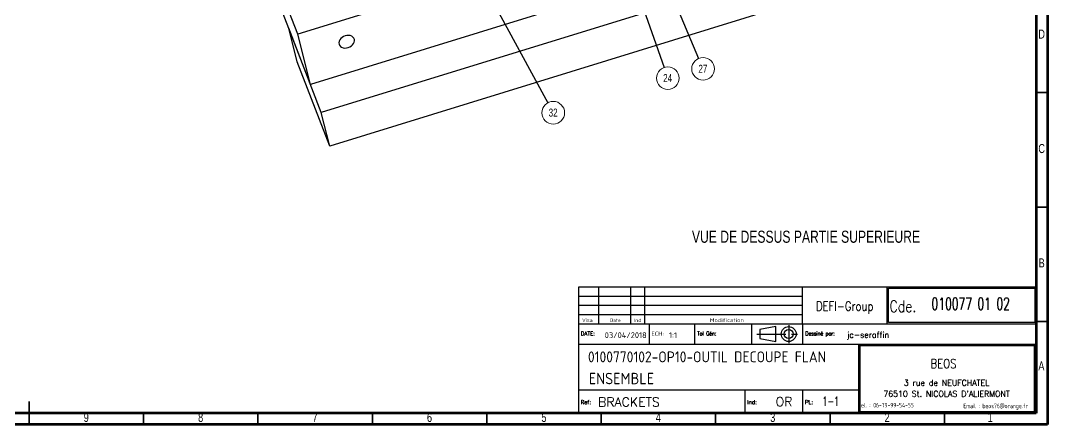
# Model space of a CAD drawing. Header units: millimetres. Extents: x 4 to 895, y 5 to 1495.
# Drawn here: x 446.2 to 895, y 5 to 181.5 of the extents above; entities that cross this region are included whole.
import ezdxf

# ---------------------------------------------------------------- set-up
doc = ezdxf.new("R2010")
doc.units = ezdxf.units.MM
doc.linetypes.add('CENTERX2', pattern=[20.32, 12.7, -2.54, 2.54, -2.54])
doc.layers.add('DIMENSIONS', color=176, linetype='Continuous')
doc.styles.add('SLDTEXTSTYLE0', font='TXT', dxfattribs={"width": 0.75})
doc.styles.add('SLDTEXTSTYLE1', font='ISOCP')
doc.styles.add('SLDTEXTSTYLE10', font='ISOCP', dxfattribs={"width": 1.147311})
doc.styles.add('SLDTEXTSTYLE11', font='ISOCP', dxfattribs={"width": 1.385904})
doc.styles.add('SLDTEXTSTYLE12', font='ISOCP', dxfattribs={"width": 1.246461})
doc.styles.add('SLDTEXTSTYLE13', font='ROMAND')
doc.styles.add('SLDTEXTSTYLE2', font='ROMANT', dxfattribs={"width": 0.8})
doc.styles.add('SLDTEXTSTYLE3', font='ISOCP', dxfattribs={"width": 0.8})
doc.styles.add('SLDTEXTSTYLE4', font='ROMANS', dxfattribs={"width": 0.8})
doc.styles.add('SLDTEXTSTYLE5', font='ROMANT')
doc.styles.add('SLDTEXTSTYLE6', font='ROMANS')
doc.styles.add('SLDTEXTSTYLE7', font='ROMANT', dxfattribs={"width": 0.65})
doc.styles.add('SLDTEXTSTYLE8', font='ISOCP', dxfattribs={"width": 1.446157})
doc.styles.add('SLDTEXTSTYLE9', font='ISOCP', dxfattribs={"width": 1.294402})
doc.dimstyles.new('SLDDIMSTYLE1', dxfattribs={"dimtxt": 0.18, "dimasz": 1.016, "dimexe": 0, "dimexo": 0.0625, "dimgap": 0, "dimtad": 0, "dimtih": 1, "dimtoh": 1, "dimdec": 0, "dimrnd": 1e-09, "dimzin": 0, "dimdsep": 46, "dimtxsty": 'Standard', "dimblk1": 'DOT', "dimblk2": 'DOT', "dimsah": 1, "dimcen": 0.09, "dimadec": 0, "dimazin": 0, "dimtfac": 1.016, "dimtdec": 0, "dimtofl": 0, "dimtmove": 0, "dimatfit": 3, "dimldrblk": 'DOT', "dimfxl": 1, "dimfrac": 2, "dimtolj": 1, "dimtzin": 0, "dimarcsym": 0})

# ---------------------------------------------------------------- blocks, each defined once
blk = doc.blocks.new('SW_NOTE_26')
at = {"color": 0, "linetype": 'Continuous', "lineweight": 0}
blk.add_circle((1.63, -4.66), 4.94, dxfattribs=at)
at = {"color": 0, "linetype": 'Continuous', "lineweight": 0, "insert": (1.56, -2.85), "char_height": 3.5, "attachment_point": 2, "style": 'SLDTEXTSTYLE0'}
blk.add_mtext('24', dxfattribs=at)
blk = doc.blocks.new('_Dot')
at = {"color": 0, "linetype": 'ByBlock', "lineweight": -2}
blk.add_line((-0.5, 0), (-1, 0), dxfattribs=at)
at = {"color": 0, "linetype": 'ByBlock', "const_width": 0.5}
blk.add_lwpolyline([(-0.25, 0, 1), (0.25, 0, 1)], format="xyb", close=True, dxfattribs=at)
blk = doc.blocks.new('SW_NOTE_29')
at = {"color": 0, "linetype": 'Continuous', "lineweight": 0}
blk.add_circle((1.92, -4.55), 4.94, dxfattribs=at)
at = {"color": 0, "linetype": 'Continuous', "lineweight": 0, "insert": (1.85, -2.74), "char_height": 3.5, "attachment_point": 2, "style": 'SLDTEXTSTYLE0'}
blk.add_mtext('27', dxfattribs=at)
blk = doc.blocks.new('SW_NOTE_34')
at = {"color": 0, "linetype": 'Continuous', "lineweight": 0}
blk.add_circle((2.36, -4.34), 4.94, dxfattribs=at)
at = {"color": 0, "linetype": 'Continuous', "lineweight": 0, "insert": (2.29, -2.53), "char_height": 3.5, "attachment_point": 2, "style": 'SLDTEXTSTYLE0'}
blk.add_mtext('32', dxfattribs=at)

msp = doc.modelspace()

# ---------------------------------------------------------------- linework, layer by layer
at = {"color": 7, "linetype": 'Continuous', "lineweight": 70}
for p, q in [((895, 1495), (895, 5)), ((890, 1490), (890, 10)), ((890, 10), (10, 10)), ((895, 5), (5, 5))]:
    msp.add_line(p, q, dxfattribs=at)
at = {"color": 7, "linetype": 'Continuous', "lineweight": 25}
for p, q in [((572.939, 153.534), (533.443, 255.917)), ((567.391, 175.511), (536.061, 256.725)), ((834.457, 257.939), (567.391, 175.511)), ((840.004, 235.962), (572.939, 153.534)), ((844.74, 223.687), (577.675, 141.259)), ((848.438, 209.036), (581.373, 126.608)), ((567.167, 163.433), (563.468, 178.084)), ((577.675, 141.259), (563.468, 178.084)), ((572.939, 153.534), (567.391, 175.511)), ((581.373, 126.608), (567.167, 163.433)), ((581.373, 126.608), (577.675, 141.259))]:
    msp.add_line(p, q, dxfattribs=at)
at = {"color": 7, "linetype": 'Continuous', "lineweight": 35}
for p, q in [((890, 150), (895, 150)), ((890, 100), (895, 100)), ((890, 50), (895, 50)), ((450, 4.999), (450, 15.001)), ((450, 10), (450, 5)), ((500, 10), (500, 5)), ((550, 10), (550, 5)), ((600, 10), (600, 5)), ((650, 10), (650, 5)), ((700, 10), (700, 5)), ((750, 10), (750, 5)), ((800, 10), (800, 5)), ((850, 10), (850, 5))]:
    msp.add_line(p, q, dxfattribs=at)
at = {"color": 7, "linetype": 'Continuous', "lineweight": 25, "flags": 128}
msp.add_lwpolyline([(589.426, 169.678), (590.153, 169.971), (590.811, 170.378), (591.366, 170.879), (591.793, 171.448), (592.068, 172.057), (592.178, 172.675), (592.117, 173.272), (591.89, 173.817), (591.506, 174.282), (590.985, 174.646), (590.354, 174.888), (589.644, 174.999), (588.891, 174.97), (588.132, 174.805), (587.405, 174.512), (586.747, 174.104), (586.192, 173.604), (585.765, 173.035), (585.49, 172.426), (585.38, 171.807), (585.441, 171.211), (585.668, 170.666), (586.052, 170.201), (586.573, 169.837), (587.204, 169.594), (587.914, 169.484), (588.667, 169.513), (589.426, 169.678)], dxfattribs=at)
at = {"layer": 'DIMENSIONS', "color": 3}
for p, q in [((788, 65), (690, 65)), ((699, 49), (699, 65)), ((713, 49), (713, 65)), ((719, 49), (719, 65)), ((690, 61), (788, 61)), ((788, 57), (690, 57)), ((690, 53), (788, 53))]:
    msp.add_line(p, q, dxfattribs=at)
at = {"layer": 'DIMENSIONS', "color": 6}
for p, q in [((690, 65), (690, 10)), ((890, 10), (890, 65)), ((890, 40), (812.384, 40)), ((812.384, 40), (812.384, 10)), ((889.8, 39.8), (812.584, 39.8)), ((812.584, 39.8), (812.584, 10.2)), ((889.6, 39.6), (812.784, 39.6)), ((812.784, 39.6), (812.784, 10.4)), ((889.4, 39.4), (812.984, 39.4)), ((812.984, 39.4), (812.984, 10.6)), ((889.4, 10.6), (889.4, 39.4)), ((889.6, 10.4), (889.6, 39.6)), ((889.8, 10.2), (889.8, 39.8)), ((690, 10), (890, 10)), ((812.584, 10.2), (889.8, 10.2)), ((812.784, 10.4), (889.6, 10.4)), ((812.984, 10.6), (889.4, 10.6))]:
    msp.add_line(p, q, dxfattribs=at)
at = {"layer": 'DIMENSIONS', "color": 1}
for p, q in [((890, 65), (788, 65)), ((788, 49), (788, 65)), ((825, 49), (825, 65)), ((825.5, 49.5), (825.5, 64.5)), ((825.5, 64.5), (889.5, 64.5)), ((889.5, 64.5), (889.5, 49.5)), ((889.5, 49.5), (825.5, 49.5)), ((690, 49), (890, 49)), ((721, 49), (721, 40)), ((740.731, 49), (740.731, 40)), ((765.62, 49), (765.62, 40)), ((788, 49), (788, 40)), ((812.384, 40), (690, 40)), ((812.384, 20), (690, 20)), ((762.792, 20), (762.792, 10)), ((788, 20), (788, 10))]:
    msp.add_line(p, q, dxfattribs=at)
at = {"layer": 'DIMENSIONS'}
for p, q in [((825.5, 49.5), (825.5, 64.5)), ((825.5, 64.5), (889.5, 64.5)), ((889.5, 64.5), (889.5, 49.5)), ((889.5, 49.5), (825.5, 49.5))]:
    msp.add_line(p, q, dxfattribs=at)
at = {"layer": 'DIMENSIONS', "color": 7}
for p, q in [((776.244, 47.75), (769.244, 46.5)), ((769.244, 46.5), (769.244, 42.5)), ((776.244, 41.25), (776.244, 47.75)), ((769.244, 42.5), (776.244, 41.25))]:
    msp.add_line(p, q, dxfattribs=at)
at = {"layer": 'DIMENSIONS', "color": 3, "linetype": 'CENTERX2'}
for p, q in [((781.934, 48.348), (781.934, 40.513)), ((767.946, 44.5), (786.201, 44.5))]:
    msp.add_line(p, q, dxfattribs=at)
at = {"layer": 'DIMENSIONS', "color": 7}
for radius in [3.25, 2]:
    msp.add_circle((781.934, 44.5), radius, dxfattribs=at)

# ---------------------------------------------------------------- block references
at = {"color": 7, "linetype": 'Continuous', "lineweight": 0}
for name, p in [('SW_NOTE_29', (742.578, 164.911)), ('SW_NOTE_26', (727.468, 160.949)), ('SW_NOTE_34', (676.691, 145.545))]:
    msp.add_blockref(name, p, dxfattribs=at)

# ---------------------------------------------------------------- texts
at = {"color": 7, "linetype": 'Continuous', "lineweight": 0, "style": 'SLDTEXTSTYLE0'}
for s, insert, char_height, attachment_point in [('D', (892.453, 177.56), 3.969, 2), ('C', (892.459, 127.56), 3.969, 2), ('VUE DE DESSUS PARTIE SUPERIEURE', (739.641, 89.675), 5.29167, 1), ('B', (892.471, 77.56), 3.969, 2), ('A', (892.34, 32.56), 3.969, 2), ('9', (474.96, 10.06), 3.969, 2), ('8', (524.96, 10.06), 3.969, 2), ('7', (574.96, 10.06), 3.969, 2), ('6', (624.96, 10.06), 3.969, 2), ('5', (674.96, 10.06), 3.969, 2), ('4', (724.96, 10.06), 3.969, 2), ('3', (774.96, 10.06), 3.969, 2), ('2', (824.96, 10.06), 3.969, 2), ('1', (869.96, 10.06), 3.969, 2)]:
    msp.add_mtext(s, dxfattribs=dict(at, insert=insert, char_height=char_height, attachment_point=attachment_point))
at = {"layer": 'DIMENSIONS'}
for s, insert, char_height, attachment_point, style in [('DEFI-Group', (806.42, 58.701), 4, 2, 'SLDTEXTSTYLE2'), ('Cde.', (826, 59.126), 5, 1, 'SLDTEXTSTYLE2'), ('010077 01 02', (844.36, 60.391), 5.29167, 1, 'SLDTEXTSTYLE7'), ('Visa', (691.655, 51.348), 1.5671, 1, 'SLDTEXTSTYLE12'), ('Date', (703.824, 51.283), 1.4924, 1, 'SLDTEXTSTYLE10'), ('Ind', (714.254, 51.283), 1.4924, 1, 'SLDTEXTSTYLE11'), ('Modification', (747.489, 51.348), 1.56705, 1, 'SLDTEXTSTYLE8'), ('DATE:', (691.034, 45.598), 1.7277, 1, 'SLDTEXTSTYLE6'), ('03/04/2018', (701.533, 45.253), 2.5, 1, 'SLDTEXTSTYLE1'), ('ECH:', (721.911, 45.56), 1.8141, 1, 'SLDTEXTSTYLE9'), ('1:1', (729.62, 45.24), 2.5, 1, 'SLDTEXTSTYLE1'), ('Tol Gén:', (741.952, 45.598), 1.7277, 1, 'SLDTEXTSTYLE4'), ('Dessiné par:', (789.221, 45.598), 1.72768, 1, 'SLDTEXTSTYLE4'), ('jc-seraffin', (807.355, 45.42), 2.5, 1, 'SLDTEXTSTYLE5'), ('0100770102-OP10-OUTIL DECOUPE FLAN', (694.191, 36.916), 4.7625, 1, 'SLDTEXTSTYLE1'), ('BEOS', (849.571, 33.595), 4, 2, 'SLDTEXTSTYLE2'), ('ENSEMBLE', (694.603, 27.564), 5, 1, 'SLDTEXTSTYLE1'), ('3 rue de NEUFCHATEL', (850.909, 24.448), 2.5, 2, 'SLDTEXTSTYLE13'), ("76510 St. NICOLAS D'ALIERMONT", (850.903, 19.623), 2.5, 2, 'SLDTEXTSTYLE13'), ('Ref:', (691.034, 15.598), 1.7277, 1, 'SLDTEXTSTYLE6'), ('BRACKETS', (698.634, 16.803), 4, 1, 'SLDTEXTSTYLE5'), ('Ind:', (763.826, 15.598), 1.7277, 1, 'SLDTEXTSTYLE6'), ('OR', (776.194, 16.951), 4, 1, 'SLDTEXTSTYLE5'), ('PL:', (789.034, 15.598), 1.7277, 1, 'SLDTEXTSTYLE6'), ('1-1', (796.651, 17.173), 4, 1, 'SLDTEXTSTYLE7'), ('Tel. : 06-79-99-54-55', (824.36, 14.429), 2, 2, 'SLDTEXTSTYLE3'), ('Email : beos76@orange.fr', (872.372, 14.097), 2, 2, 'SLDTEXTSTYLE3')]:
    msp.add_mtext(s, dxfattribs=dict(at, insert=insert, char_height=char_height, attachment_point=attachment_point, style=style))

# ---------------------------------------------------------------- leaders
at = {"color": 7, "linetype": 'Continuous', "lineweight": 0}
for points in [[(598.894, 288.305), (676.691, 145.545)], [(685.903, 280.016), (727.468, 160.949)], [(699.378, 267.271), (742.578, 164.911)]]:
    msp.add_leader(points, dimstyle='SLDDIMSTYLE1', dxfattribs=at)

doc.saveas('drawing.dxf')
